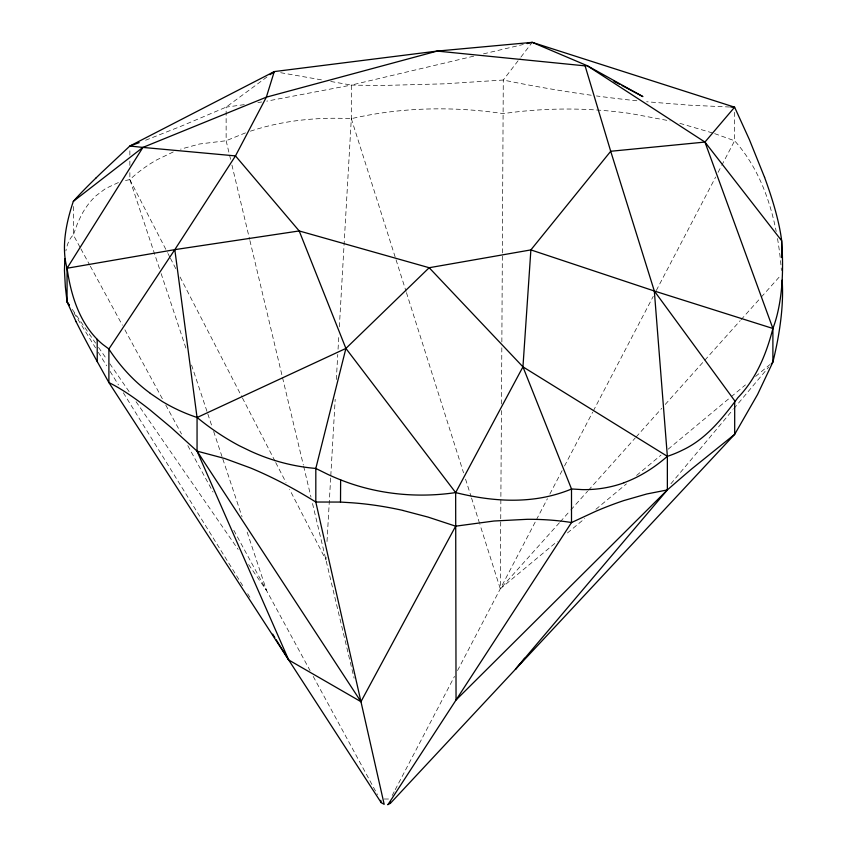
<?xml version="1.0" encoding="UTF-8"?>
<svg xmlns="http://www.w3.org/2000/svg" width="847" height="847" viewBox="0 0 847 847"><rect width="100%" height="100%" fill="white"/><g stroke="black" fill="none" stroke-linecap="round" stroke-linejoin="round"><path stroke-width="0.64" stroke-dasharray="4.24 3.18" d="M73.34 206.52L73.34 234.947A128.882 41.704 66.6 0 0 65.886 250.892M159.458 268.573L129.866 179.606L129.866 171.846M129.866 165.387L129.866 160.221M129.866 155.054L129.866 148.596M339.351 326.804L351.314 118.665L351.314 85.081L474.5 55.987M501.424 410.594L500.302 588.792L557.262 541.413M501.466 403.998L501.826 347.238M501.858 341.966L503.287 80.02L520.174 58.051M326.106 557.337L325.947 559.973L289.642 489.534M327.006 541.529L330.722 476.988M330.796 475.665L335.19 399.265M336.323 379.498L337.762 354.47M338.059 349.197L338.821 336.026M392.193 795.513L394.638 790.844M395.242 789.669L454.5 676.382M457.549 670.549L535.791 520.947M536.395 519.772L547.416 498.724M549.862 494.045L562.09 470.646M564.536 465.966L592.678 412.161M593.292 410.986L653.249 296.355M656.309 290.5L715.651 177.034M718.097 172.354L721.157 166.51M721.76 165.334L734.614 140.771L734.614 109.771M520.979 57.003L532.244 42.35M670.919 483.764L732.951 409.736M733.809 408.72L768.653 367.143M559.401 522.747L500.302 588.792L479.931 524.515M560.28 521.752L569.978 510.91M570.867 509.926L587.617 491.196M588.506 490.212L635.25 437.963M636.129 436.978L661.708 408.392M665.234 404.453L740.204 320.653M741.083 319.668L760.49 297.985M761.368 297.001L779.886 276.302M567.437 532.954L584.726 518.576M595.917 509.269L626.431 483.891M636.605 475.432L661.009 455.125M668.135 449.206L730.178 397.603M731.194 396.756L745.434 384.909M755.609 376.449L769.849 364.612M266.943 76.992L226.138 107.135L180.559 126.447L145.642 140.221A202.062 19.47 -24.9 0 1 143.461 141.036M173.243 151.952L156.78 159.871A171.708 150.745 81.9 0 0 129.856 179.596L125.197 180.57M118.4 182.539L105.663 188.5L96.05 195.731A115.817 76.717 74.6 0 0 81.63 214.693L77.733 222.772L73.34 234.947L80.253 247.673M245.482 132.873L226.138 140.729L199.543 144.001L180.57 149.178M250.426 131.179C282.813 120.412 317.318 116.971 351.314 118.665A383.617 383.162 73.8 0 1 387.672 112.153C426.03 107.156 465.056 107.961 503.287 113.614A460.726 454.585 -84.8 0 1 630.75 113.551L669.998 120.93M483.478 53.869L523.266 44.468M591.217 95.224A450.964 148.733 10 0 1 503.287 80.031L444.368 83.832L387.682 85.335A400.44 115.308 -2.7 0 1 351.314 85.081L266.784 101.153M257.933 102.572L261.712 101.979M244.264 104.636L226.138 107.135L226.138 140.729L230.712 159.935M384.263 799.017L389.419 799.017M729.616 107.018L689.786 105.197L646.642 101.756M636.859 100.761L630.761 100.137A450.964 148.733 10 0 1 596.457 95.944M280.685 72.704L324.348 80.359M330.764 81.481L351.314 85.081M679.876 123.334L713.396 133.212M714.646 133.625L734.614 140.771C747.7 155.34 757.504 172.619 764.597 190.808A460.726 215.699 -64.4 0 1 776.191 231.464M72.313 309.43L95.563 343.088M98.57 347.429L106.817 359.372M109.814 363.712L130.078 393.029M136.071 401.711L238.102 549.364M248.605 564.557L266.604 590.613L246.181 529.216M74.007 313.051L95.542 347.863M98.326 352.352L106.658 365.819M110.131 371.431L118.474 384.909M123.334 392.764L244.222 588.114M247.695 593.726L250.479 598.215M80.878 248.827L89.687 265.026M90.311 266.18L122.381 325.195M124.89 329.822L162.624 399.255M165.758 405.035L181.512 434.013M187.812 445.617L213.031 492.012M233.825 530.296L310.066 670.591M313.21 676.393L377.455 794.613M129.866 179.606L167.388 252.385M167.992 253.56L169.802 257.086M170.416 258.261L175.858 268.827M180.093 277.043L241.829 396.788M242.433 397.963L275.116 461.361M275.72 462.536L286.011 482.494M161.131 273.581L186.139 348.773M191.56 365.057L207.409 412.68M207.822 413.929L211.994 426.465M213.656 431.472L222.412 457.793M222.835 459.042L242.009 516.681M351.314 118.665L395.655 258.568M396.047 259.828L406.041 291.336M406.433 292.607L463.553 472.838M465.554 479.137L471.144 496.787M471.546 498.047L479.54 523.255M231.93 165.059L249.621 239.341M249.918 240.622L282.252 376.439M282.559 377.72L303.342 465.003M303.65 466.284L310.976 497.083M312.511 503.499L354.099 678.214M777.504 238.536A460.726 215.699 -64.4 0 1 781.4 270.489"/><path stroke-width="1.27" d="M76.145 321.765L67.061 301.828L67.061 268.234C63.472 255.339 63.959 241.66 66.235 228.574A146.033 43.938 -58.3 0 1 73.308 201.374M764.597 177.404L749.383 139.607L734.614 107.188L532.244 42.35L437.168 51.085L274.269 71.582L266.339 97.172L235.477 155.901L174.81 249.643L108.892 348.975L108.892 382.569L381.129 802.585L384.178 804.343L315.815 502.027L315.815 468.444L345.904 348.424L429.175 267.726L530.878 249.907L654.318 290.997L772.898 328.477L772.898 362.071L757.578 394.458L734.688 434.342L390.361 803.348L387.714 804.629M403.087 510.455A173.688 76.886 16.6 0 0 351.653 502.769L340.515 502.07L340.632 479.868A245.736 238.886 -83.9 0 1 328.191 474.564L315.815 468.444A259.224 225.143 -79.3 0 1 250.426 451.123L239.267 445.734A317.71 275.942 -79.3 0 1 197.097 417.476A320.124 233.878 -73.9 0 1 161.978 401.309L150.29 393.4M390.372 802.268L390.361 803.348M76.558 197.764L73.34 201.353L142.899 147.42L266.339 97.172L437.168 51.085L585.097 65.865L610.708 151.274L654.318 290.997L734.688 400.747L734.688 434.342L691.861 468.793A171.719 10.746 -42.8 0 0 667.362 489.926L456.046 699.993L455.654 492.594L522.948 366.846L530.878 249.907L610.708 151.274L704.948 142.063L734.614 107.188L730.866 107.061M64.806 258.822L64.457 270.489L65.346 286.71L67.061 301.828L69.147 305.195M764.597 177.404A450.964 87.707 55.3 0 1 781.665 240.749C783.316 265.683 783.104 291.082 776.995 315.444A398.757 156.303 58.9 0 1 772.898 328.477C766.503 353.601 756.318 378.704 737.981 397.561C722.777 417.973 706.229 439.042 682.449 450.149A202.062 148.701 62.4 0 1 667.362 456.332C654.551 467.491 640.004 476.872 623.995 482.716M276.186 639.76L288.689 659.961L360.96 701.687L455.654 526.178L494.023 521.011L527.258 519.306A128.882 54.61 -3 0 1 571.534 522.525M108.892 348.975L102.805 344.443A245.736 129.295 -66.4 0 1 97.193 339.319C78.602 320.42 70.725 293.867 67.061 268.234L142.899 147.42L235.477 155.901L299.192 230.935L345.904 348.424L455.654 492.594C480.133 498.661 505.617 501.953 530.804 499.264A147.06 146.923 79.6 0 0 571.524 489.037M387.947 804.65L571.503 522.557L595.547 511.397A115.817 31.837 -26.3 0 1 623.995 500.524L646.769 493.981L667.362 489.926L667.362 456.332L654.318 290.997M524.748 658.193L515.4 669.352L667.362 489.926M771.194 364.094L772.898 362.071A383.627 115.594 -57.9 0 0 778.118 337.572C781.453 318.652 783.443 299.362 782.152 280.145M270.087 74.674L274.269 71.582L129.866 146.012L101.693 172.47A144.71 7.941 -41.3 0 0 96.06 177.923M380.748 800.32L380.727 800.955M288.689 659.961L197.055 451.123L197.055 417.539L345.904 348.424M527.109 43.557L532.244 42.35L587.151 65.674L642.894 96.59L622.058 85.568M67.061 268.234L174.81 249.643L299.192 230.945L429.175 267.726L522.948 366.846L667.362 456.332M455.654 492.594C417.063 498.28 376.947 494.32 340.632 479.868M585.097 65.865L587.151 65.674L704.948 142.063L781.654 240.739L781.654 257.53M340.515 502.07L315.815 502.027A193.741 68.543 35.4 0 0 250.373 467.904L224.646 458.471L197.055 451.123L171.274 427.661L150.3 410.139A193.741 38.835 48.1 0 0 108.903 382.579L95.669 358.747A176.314 8.47 59.1 0 1 76.061 321.616M522.948 366.846L571.503 488.963L582.037 489.598A137.743 125.324 69.4 0 0 624.017 482.779M142.899 147.42L129.866 146.012A202.062 19.47 -24.9 0 0 139.183 142.624M403.087 510.519L428.031 517.083L455.654 526.178M613.948 81.28L619.739 84.34M67.061 301.828L69.306 305.089M197.055 451.123L360.96 701.687M272.713 634.138L274.788 637.516M704.948 142.063L772.898 328.477M381.129 802.585L380.79 801.23M174.81 249.643L197.055 417.539M97.193 339.319L97.246 361.627M571.503 488.963L571.503 522.557M150.321 393.326A259.214 189.379 -73.9 0 1 108.85 349.017M76.579 197.743A137.743 7.559 -41.3 0 1 96.029 177.944"/></g></svg>
